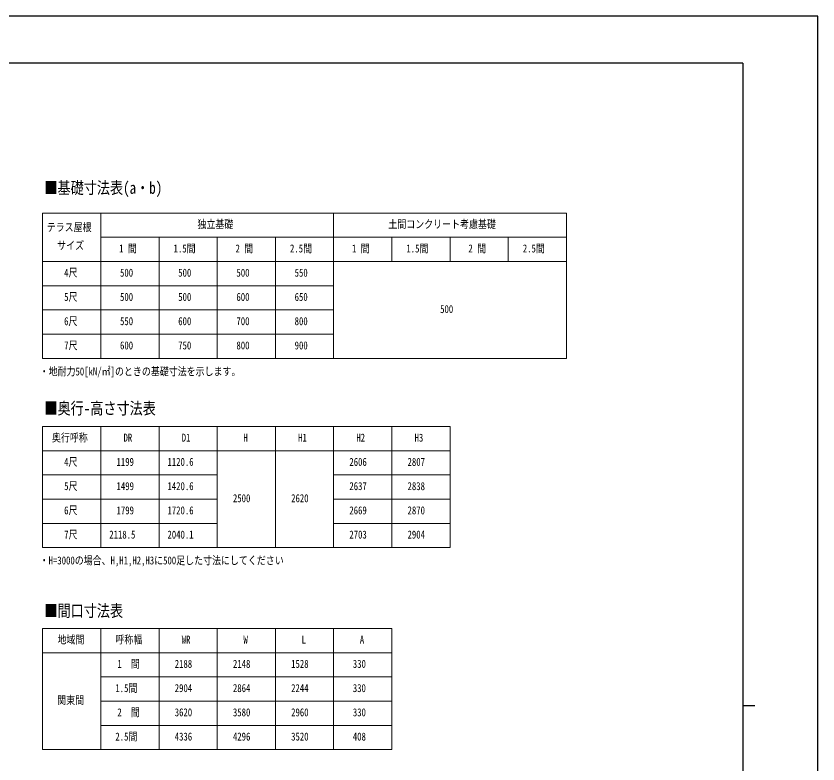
# Model space of a CAD drawing. Units: millimetres, scale not verified. Extents: x -10512 to 10512, y -7425 to 7425.
# Drawn here: x 2246 to 10512, y -290 to 7425 of the extents above; entities that cross this region are included whole.
import ezdxf
from ezdxf.enums import TextEntityAlignment as Align

# ---------------------------------------------------------------- set-up
doc = ezdxf.new("R2010")
doc.units = ezdxf.units.MM
doc.header["$LTSCALE"] = 40
doc.layers.add('0-1_TABLE1', color=7, linetype='Continuous', lineweight=18)
doc.layers.add('0-2_USER1', color=3, linetype='Continuous')
doc.layers.add('0-7_YKK_ZWAK', color=7, linetype='Continuous')
doc.styles.add('ＭＳ ゴシック', font='')
doc.styles.get('ＭＳ ゴシック').set_extended_font_data('MS Gothic')

msp = doc.modelspace()

# ---------------------------------------------------------------- linework, layer by layer
at = {"layer": '0-1_TABLE1'}
for p, q in [((2519.79, 5392.91), (7919.79, 5392.91)), ((2519.79, 5392.91), (2519.79, 3892.91)), ((3119.79, 5392.91), (3119.79, 3892.91)), ((5519.79, 5392.91), (5519.79, 3892.91)), ((7919.79, 5392.91), (7919.79, 3892.91)), ((3119.79, 5142.91), (7919.79, 5142.91)), ((3719.79, 5142.91), (3719.79, 3892.91)), ((4319.79, 5142.91), (4319.79, 3892.91)), ((4919.79, 5142.91), (4919.79, 3892.91)), ((6119.79, 5142.91), (6119.79, 4892.91)), ((6719.79, 5142.91), (6719.79, 4892.91)), ((7319.79, 5142.91), (7319.79, 4892.91)), ((2519.79, 4892.91), (7919.79, 4892.91)), ((2519.79, 4642.91), (5519.79, 4642.91)), ((2519.79, 4392.91), (5519.79, 4392.91)), ((2519.79, 4142.91), (5519.79, 4142.91)), ((2519.79, 3892.91), (7919.79, 3892.91)), ((2519.79, 3191.55), (6719.79, 3191.55)), ((2519.79, 3191.55), (2519.79, 1941.55)), ((3119.79, 3191.55), (3119.79, 1941.55)), ((3719.79, 3191.55), (3719.79, 1941.55)), ((4319.79, 3191.55), (4319.79, 1941.55)), ((4919.79, 3191.55), (4919.79, 1941.55)), ((5519.79, 3191.55), (5519.79, 1941.55)), ((6119.79, 3191.55), (6119.79, 1941.55)), ((6719.79, 3191.55), (6719.79, 1941.55)), ((2519.79, 2941.55), (6719.79, 2941.55)), ((2519.79, 2691.55), (4319.79, 2691.55)), ((5519.79, 2691.55), (6719.79, 2691.55)), ((2519.79, 2441.55), (4319.79, 2441.55)), ((5519.79, 2441.55), (6719.79, 2441.55)), ((2519.79, 2191.55), (4319.79, 2191.55)), ((5519.79, 2191.55), (6719.79, 2191.55)), ((2519.79, 1941.55), (6719.79, 1941.55)), ((2519.79, 1108.28), (6119.79, 1108.28)), ((2519.79, 1108.28), (2519.79, -141.72)), ((3119.79, 1108.28), (3119.79, -141.72)), ((3719.79, 1108.28), (3719.79, -141.72)), ((4319.79, 1108.28), (4319.79, -141.72)), ((4919.79, 1108.28), (4919.79, -141.72)), ((5519.79, 1108.28), (5519.79, -141.72)), ((6119.79, 1108.28), (6119.79, -141.72)), ((2519.79, 858.28), (6119.79, 858.28)), ((3119.79, 608.28), (6119.79, 608.28)), ((3119.79, 358.28), (6119.79, 358.28)), ((3119.79, 108.28), (6119.79, 108.28)), ((2519.79, -141.72), (6119.79, -141.72))]:
    msp.add_line(p, q, dxfattribs=at)
at = {"layer": '0-7_YKK_ZWAK'}
for p, q in [((9737.55, 6937.5), (-9762.45, 6937.5)), ((9737.55, 6937.5), (9737.55, -6312.5)), ((9737.55, 312.5), (9862.55, 312.5))]:
    msp.add_line(p, q, dxfattribs=at)
msp.add_lwpolyline([(-10512.5, -7425), (10512.5, -7425), (10512.5, 7425), (-10512.5, 7425)], close=True, dxfattribs=at)

# ---------------------------------------------------------------- texts
at = {"layer": '0-1_TABLE1', "style": 'ＭＳ ゴシック', "width": 0.8}
for s, p in [('テラス屋根', (2561.79, 5180.41)), ('独立基礎', (4115.79, 5211.66)), ('土間コンクリート考慮基礎', (6083.79, 5211.66)), ('サイズ', (2669.79, 4992.91)), ('1 間', (3308.79, 4961.66)), ('1.5間', (3869.79, 4961.66)), ('2 間', (4508.79, 4961.66)), ('2.5間', (5069.79, 4961.66)), ('1 間', (5708.79, 4961.66)), ('1.5間', (6269.79, 4961.66)), ('2 間', (6908.79, 4961.66)), ('2.5間', (7469.79, 4961.66)), ('4尺', (2741.79, 4711.66)), ('500', (3317.79, 4711.66)), ('500', (3917.79, 4711.66)), ('500', (4517.79, 4711.66)), ('550', (5117.79, 4711.66)), ('5尺', (2741.79, 4461.66)), ('500', (3317.79, 4461.66)), ('500', (3917.79, 4461.66)), ('600', (4517.79, 4461.66)), ('650', (5117.79, 4461.66)), ('500', (6617.79, 4336.66)), ('6尺', (2741.79, 4211.66)), ('550', (3317.79, 4211.66)), ('600', (3917.79, 4211.66)), ('700', (4517.79, 4211.66)), ('800', (5117.79, 4211.66)), ('7尺', (2741.79, 3961.66)), ('600', (3317.79, 3961.66)), ('750', (3917.79, 3961.66)), ('800', (4517.79, 3961.66)), ('900', (5117.79, 3961.66)), ('奥行呼称', (2615.79, 3010.3)), ('DR', (3353.79, 3010.3)), ('D1', (3953.79, 3010.3)), ('H', (4589.79, 3010.3)), ('H1', (5153.79, 3010.3)), ('H2', (5753.79, 3010.3)), ('H3', (6353.79, 3010.3)), ('4尺', (2741.79, 2760.3)), ('1199', (3281.79, 2760.3)), ('1120.6', (3806.79, 2760.3)), ('2606', (5681.79, 2760.3)), ('2807', (6281.79, 2760.3)), ('5尺', (2741.79, 2510.3)), ('1499', (3281.79, 2510.3)), ('1420.6', (3806.79, 2510.3)), ('2637', (5681.79, 2510.3)), ('2838', (6281.79, 2510.3)), ('2500', (4481.79, 2385.3)), ('2620', (5081.79, 2385.3)), ('6尺', (2741.79, 2260.3)), ('1799', (3281.79, 2260.3)), ('1720.6', (3806.79, 2260.3)), ('2669', (5681.79, 2260.3)), ('2870', (6281.79, 2260.3)), ('7尺', (2741.79, 2010.3)), ('2118.5', (3206.79, 2010.3)), ('2040.1', (3806.79, 2010.3)), ('2703', (5681.79, 2010.3)), ('2904', (6281.79, 2010.3)), ('地域間', (2672.79, 927.03)), ('呼称幅', (3269.79, 927.03)), ('WR', (3953.79, 927.03)), ('W', (4589.79, 927.03)), ('L', (5189.79, 927.03)), ('A', (5789.79, 927.03)), ('1\u3000間', (3290.79, 677.03)), ('2188', (3881.79, 677.03)), ('2148', (4481.79, 677.03)), ('1528', (5081.79, 677.03)), ('330', (5717.79, 677.03)), ('1.5間', (3269.79, 427.03)), ('2904', (3881.79, 427.03)), ('2864', (4481.79, 427.03)), ('2244', (5081.79, 427.03)), ('330', (5717.79, 427.03)), ('関東間', (2669.79, 302.03)), ('2\u3000間', (3290.79, 177.03)), ('3620', (3881.79, 177.03)), ('3580', (4481.79, 177.03)), ('2960', (5081.79, 177.03)), ('330', (5717.79, 177.03)), ('2.5間', (3269.79, -72.97)), ('4336', (3881.79, -72.97)), ('4296', (4481.79, -72.97)), ('3520', (5081.79, -72.97)), ('408', (5717.79, -72.97))]:
    msp.add_text(s, height=82.48, dxfattribs=at).set_placement(p, align=Align.BOTTOM_LEFT)
at = {"layer": '0-2_USER1', "style": 'ＭＳ ゴシック', "width": 0.8}
for s, height, p in [('■基礎寸法表(a・b)', 123.8, (2538.49, 5554.2)), ('・地耐力50[kN/㎡]のときの基礎寸法を示します。', 82.48, (2489.5, 3693)), ('■奥行-高さ寸法表', 123.8, (2538.49, 3280.2)), ('・H=3000の場合、H,H1,H2,H3に500足した寸法にしてください', 82.48, (2489.5, 1743.77)), ('■間口寸法表', 123.8, (2538.49, 1191.2))]:
    msp.add_text(s, height=height, dxfattribs=at).set_placement(p, align=Align.BOTTOM_LEFT)

doc.saveas('drawing.dxf')
